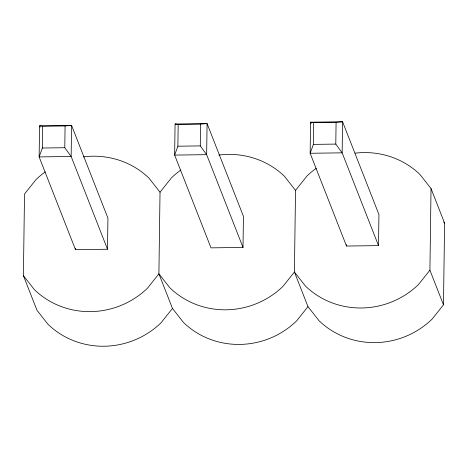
<?xml version="1.0" encoding="UTF-8"?>
<svg xmlns="http://www.w3.org/2000/svg" width="468" height="468" viewBox="0 0 468 468"><rect width="100%" height="100%" fill="white"/><g stroke="black" fill="none" stroke-linecap="round" stroke-linejoin="round"><path stroke-width="0.7" d="M180.823 170.03A80.443 77.284 -21.4 0 0 171.393 177.916L160.027 192.196L158.904 273.821L172.47 308.441L161.103 322.721A80.443 77.284 -21.4 0 1 47.941 324.236L36.966 310.255L23.4 275.64L24.523 194.009L35.89 179.73A80.443 77.284 -21.4 0 1 45.32 171.844M107.505 249.245L71.148 156.476L39.136 156.903L42.377 148.023L42.676 126.261L39.569 125.822L39.136 156.903L75.494 249.672L107.505 249.245L107.932 218.164L71.575 125.389L39.569 125.822L40.096 127.173M64.783 147.718L65.081 125.962L71.575 125.389L71.148 156.476L64.783 147.718L42.377 148.023M75.494 249.672L75.518 248.227M175.073 124.002L174.64 155.089L210.998 247.859L243.009 247.432L243.436 216.345L207.078 123.575L175.073 124.002L178.179 124.447L200.585 124.149L207.078 123.575L206.651 154.656L243.009 247.432M200.585 124.149L200.286 145.905L206.651 154.656L174.64 155.089L177.881 146.209L178.179 124.447M316.321 168.217A80.443 77.284 -21.4 0 0 306.897 176.097L295.53 190.382L294.407 272.007L307.973 306.622L318.942 320.609A80.443 77.284 -21.4 0 0 432.11 319.094L443.477 304.808L444.6 223.183L431.034 188.569L420.059 174.582A80.443 77.284 -21.4 0 0 355.142 153.153M378.513 245.612L342.155 152.843L310.144 153.27L313.385 144.39L313.683 122.634L310.571 122.189L310.144 153.27L346.501 246.045L378.513 245.612L378.94 214.531L342.582 121.762L310.571 122.189L311.103 123.546M335.79 144.091L336.088 122.335L342.582 121.762L342.155 152.843L335.79 144.091L313.385 144.39M346.501 246.045L346.519 244.594M443.477 304.808L429.911 270.194L431.034 188.569M307.973 306.622L296.607 320.908A80.443 77.284 -21.4 0 1 183.444 322.423L172.47 308.441M429.911 270.194L418.544 284.474A80.443 77.284 -21.4 0 1 305.376 285.989L294.407 272.007L283.041 286.293A80.443 77.284 -21.4 0 1 169.878 287.808L158.904 273.821L147.543 288.107A80.443 77.284 -21.4 0 1 34.375 289.622L23.4 275.64M42.676 126.261L65.081 125.962M313.683 122.634L336.088 122.335M177.881 146.209L200.286 145.905M443.722 222.066L444.6 223.183M295.53 190.382L284.556 176.395A80.443 77.284 -21.4 0 0 218.919 155.054M160.027 192.196L149.058 178.214A80.443 77.284 -21.4 0 0 83.415 156.868"/></g></svg>
